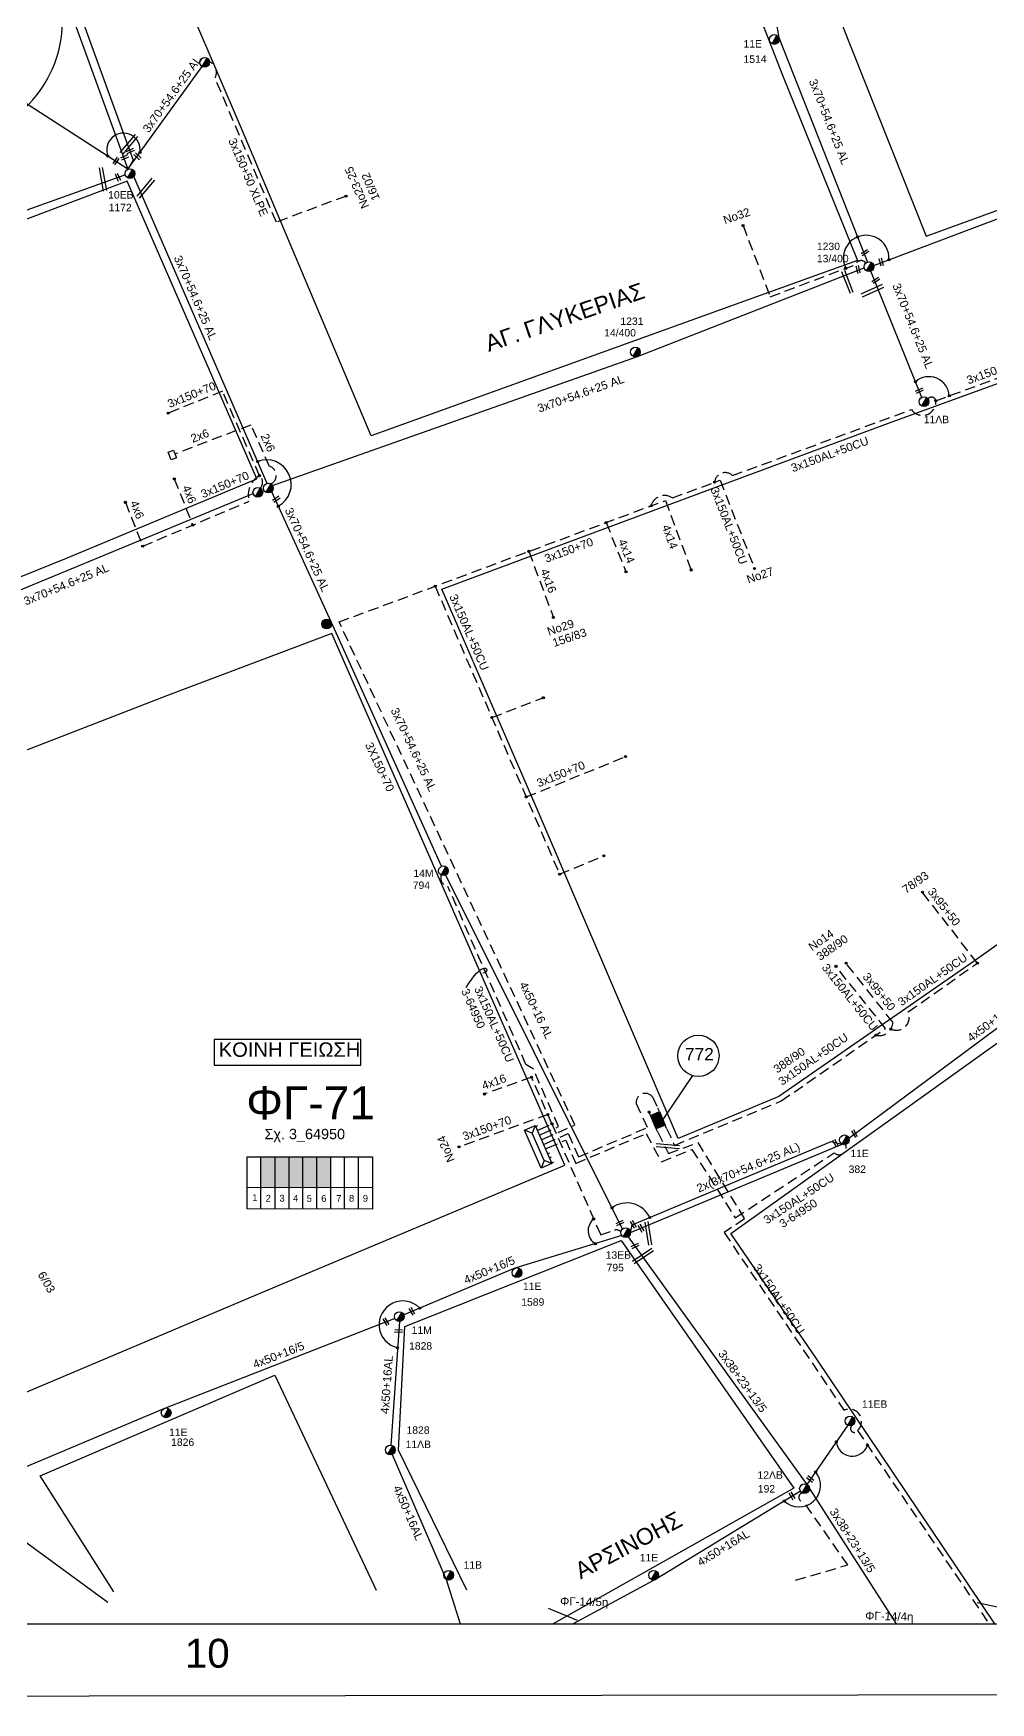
# Model space of a CAD drawing. Header units: millimetres. Extents: x -2590 to -1162, y 240 to 778.
# Drawn here: x -2006.8 to -1890.8, y 239.7 to 442 of the extents above; entities that cross this region are included whole.
import ezdxf
from ezdxf.enums import TextEntityAlignment as Align

# ---------------------------------------------------------------- set-up
doc = ezdxf.new("R2010")
doc.units = ezdxf.units.MM
doc.linetypes.add('DASHED', pattern=[19.05, 12.7, -6.35])
for name, color, linetype in [('2x6', 7, 'SYN_LINE'), ('3x150+50 XLPE', 7, 'SYN_LINE'), ('3x150+70', 7, 'Continuous'), ('3x150AL+50CU', 7, 'Continuous'), ('3x38+23+13_5', 7, 'Continuous'), ('3x95+50', 7, 'Continuous'), ('4x14', 7, 'Continuous'), ('4x16', 7, 'Continuous'), ('4x50+16_5', 7, 'Continuous'), ('4x50+16AL', 7, 'Continuous'), ('4x6', 7, 'SYN_LINE'), ('Link Box 4 Διευθύνσεων', 7, 'Continuous'), ('Pillar OTE', 7, 'Continuous'), ('TEXT ΚΑΛΩΔΙΩΝ', 7, 'Continuous'), ('Άγνωστα', 7, 'Continuous'), ('ΑΓΝΩΣΤΟ ΥΠΟΓΕΙΟ ΚΑΛΩΔΙΟ', 7, 'DASHED'), ('Επιγραφές - Σχήματα', 7, 'Continuous'), ('Επιτοίχιο Κουτί', 7, 'Continuous'), ('Καλώδια ΧΤ   3x150AL+50CU', 7, 'DASHED'), ('Μηχανική τομή', 7, 'Continuous'), ('ΠΙΝΑΚΙΔΑ', 7, 'Continuous'), ('Στύλος Ξύλινος', 7, 'Continuous'), ('Στύλος Ξύλινος @ 1', 7, 'Continuous'), ('Στύλος ΦΜ', 7, 'Continuous'), ('Στύλος ΦΜ @ 1', 7, 'Continuous'), ('Συνδέσεις', 7, 'Continuous'), ('Συνεστραμμένα ΧΤ   3x70+54.6+25 AL', 7, 'SYN_LINE'), ('Τομή', 7, 'Continuous'), ('ΥΠΟΒΑΘΡΟ ΔΕΗ', 7, 'Continuous'), ('Υποσταθμός πόλεως', 7, 'Continuous'), ('Υπόβαθρο ΔΕΗ', 7, 'Continuous')]:
    doc.layers.add(name, color=color, linetype=linetype)
doc.styles.add('arial', font='ARIAL.TTF')
doc.styles.get("Standard").update_dxf_attribs({"font": 'ARIAL.TTF'})
doc.linetypes.add('SYN_LINE', pattern='A,0.5,-0.0001,["/\\/\\/\\/",Standard,S=0.1,R=0,X=0,Y=-0.05],-0.25', length=0.7501)
doc.dimstyles.new('ISO-25', dxfattribs={"dimtxt": 2.5, "dimasz": 2.5, "dimexe": 1.25, "dimexo": 0.625, "dimtad": 1, "dimtxsty": 'Standard', "dimcen": 2.5, "dimadec": 0, "dimazin": 0, "dimtfac": 1, "dimtmove": 0, "dimatfit": 3, "dimfxl": 1, "dimarcsym": 0})

# ---------------------------------------------------------------- blocks, each defined once
blk = doc.blocks.new('ΥΠΑΡΧΩΝ ΤΣΙΜΕΝΤΕΝΙΟΣ ΣΤΥΛΟΣ')
at = {"layer": 'Στύλος ΦΜ'}
blk.add_hatch(color=256, dxfattribs=at).paths.add_polyline_path([(-1.29, -2.28, 0.574793), (2.62, 0, 0.268822), (1.3, 2.27)])
blk.add_line((-1.29, -2.28), (1.3, 2.27), dxfattribs=at)
blk.add_circle((0, 0), 2.62, dxfattribs=at)
at = {"layer": 'Στύλος ΦΜ', "flags": 4}
for tag, p in [('ΑΡΙΘΜΟΣ', (-4.68, 8.05)), ('ΤΥΠΟΣ', (-4.91, 3.03))]:
    blk.add_attdef(tag, p, '', height=4, dxfattribs=at)
blk = doc.blocks.new('ΥΠΑΡΧΩΝ ΞΥΛΙΝΟΣ ΣΤΥΛΟΣ')
at = {"layer": 'Στύλος Ξύλινος'}
h = blk.add_hatch(color=256, dxfattribs=at)
h.paths.add_polyline_path([(-2.62, 0, 0.270008), (-1.29, -2.28), (1.3, 2.27, 0.576266)])
h.paths.add_polyline_path([(-1.29, -2.28, 0.574793), (2.62, 0, 0.268822), (1.3, 2.27)])
blk.add_line((-1.29, -2.28), (1.3, 2.27), dxfattribs=at)
blk.add_circle((0, 0), 2.62, dxfattribs=at)
at = {"layer": 'Στύλος Ξύλινος', "flags": 4}
for tag, p in [('ΑΡΙΘΜΟΣ', (-4.91, 8.6)), ('ΤΥΠΟΣ', (-4.85, 3.39))]:
    blk.add_attdef(tag, p, '', height=4, dxfattribs=at)
blk = doc.blocks.new('ΥΠΟΣΤΑΘΜΟΣ ΠΟΛΕΩΣ 9 ΑΝΑΧΩΡΗΣΕΩΝ')
at = {"layer": 'Υποσταθμός πόλεως', "ltscale": 40}
for p, q in [((-9.63, -2.82), (-9.63, -4)), ((-7.12, -2.82), (-7.12, -4)), ((-4.84, -2.82), (-4.84, -4)), ((-2.36, -2.82), (-2.36, -4)), ((0.09, -2.82), (0.09, -4)), ((2.55, -2.82), (2.55, -4)), ((5.02, -2.82), (5.02, -4)), ((7.48, -2.82), (7.48, -4)), ((9.61, -2.82), (9.61, -4))]:
    blk.add_line(p, q, dxfattribs=at)
blk.add_lwpolyline([(-10.02, 2.82), (10.02, 2.82), (10.02, -2.82), (-10.02, -2.82)], close=True, dxfattribs=at)
for points in [[(-7.21, 0), (-10.02, 2.82)], [(-10.02, -2.82), (-7.21, 0)], [(-7.21, 0), (7.21, 0)], [(7.21, 0), (10.02, 2.82)], [(10.02, -2.82), (7.21, 0)]]:
    blk.add_lwpolyline(points, dxfattribs=at)
at = {"layer": 'Υποσταθμός πόλεως', "linetype": 'SYN_LINE', "ltscale": 40, "flags": 1}
for tag, p in [('ΜΕΤΑΣΧΗΜΑΤΙΣΜΟΣ', (10.79, 1.71)), ('ΙΣΧΥΣ', (10.77, -1.08)), ('ΑΡΙΘΜΟΣ', (10.89, -3.8))]:
    blk.add_attdef(tag, p, '', height=1.8, dxfattribs=at)
blk = doc.blocks.new('LINK BOX 4 ΑΝΑΧΩΡΗΣΕΩΝ')
at = {"layer": 'Link Box 4 Διευθύνσεων', "ltscale": 40}
blk.add_hatch(color=256, dxfattribs=at).paths.add_polyline_path([(-3.54, 0), (-3.54, -4.67), (3.54, -4.67), (3.54, 0)])
for p, q in [((-3.54, 0), (-5.33, 0)), ((5.33, 0), (3.54, 0)), ((-3.54, -4.67), (-5.33, -4.67)), ((5.33, -4.67), (3.54, -4.67))]:
    blk.add_line(p, q, dxfattribs=at)
blk.add_lwpolyline([(-3.54, -4.67), (-3.54, 0), (3.54, 0), (3.54, -4.67)], close=True, dxfattribs=at)
blk = doc.blocks.new('ΜΗΧΑΝΙΚΗ ΤΟΜΗ')
at = {"layer": 'Μηχανική τομή', "ltscale": 40}
for p, q in [((0, 0.76), (-3.79, 0.76)), ((0, -0.34), (-3.79, -0.34))]:
    blk.add_line(p, q, dxfattribs=at)
blk = doc.blocks.new('ΤΟΜΗ')
at = {"layer": 'Τομή', "ltscale": 40}
for p, q in [((-0.03, -1.92), (-11.4, -1.92)), ((-0.03, -3.42), (-11.4, -3.42))]:
    blk.add_line(p, q, dxfattribs=at)
blk = doc.blocks.new('_ΣΥΝΔΕΣΗ')
at = {"layer": 'Συνδέσεις', "linetype": 'SYN_LINE', "ltscale": 40}
blk.add_hatch(color=256, dxfattribs=at).paths.add_polyline_path([(0.5, -0.01, 1), (-0.5, -0.01, 1)])
at = {"layer": 'Συνδέσεις'}
blk.add_circle((0, -0.01), 0.5, dxfattribs=at)
blk = doc.blocks.new('ΕΠΙΤΟΙΧΙΟ ΚΟΥΤΙ')
at = {"layer": 'Επιτοίχιο Κουτί', "ltscale": 40}
blk.add_lwpolyline([(-2.06, 1.35), (1.86, 1.35), (1.86, -1.39), (-2.06, -1.39)], close=True, dxfattribs=at)

msp = doc.modelspace()

# ---------------------------------------------------------------- hatches: boundary and pattern name
at = {"layer": 'Καλώδια ΧΤ   3x150AL+50CU', "linetype": 'DASHED', "lineweight": -3, "ltscale": 0.2}
h = msp.add_hatch(color=62, dxfattribs=at)
h.dxf.hatch_style = 1
h.paths.add_polyline_path([(-1977.53, 305.87), (-1979.25, 305.87), (-1979.25, 302.19), (-1977.53, 302.18)])
h = msp.add_hatch(color=6, dxfattribs=at)
h.dxf.hatch_style = 1
h.paths.add_polyline_path([(-1977.53, 302.18), (-1975.81, 302.18), (-1975.81, 305.87), (-1977.53, 305.87)])
h = msp.add_hatch(color=30, dxfattribs=at)
h.dxf.hatch_style = 1
h.paths.add_polyline_path([(-1974.16, 305.87), (-1975.81, 305.87), (-1975.81, 302.18), (-1974.16, 302.18)])
h = msp.add_hatch(color=2, dxfattribs=at)
h.dxf.hatch_style = 1
h.paths.add_polyline_path([(-1974.16, 302.18), (-1972.46, 302.18), (-1972.46, 305.87), (-1974.16, 305.87)])
h = msp.add_hatch(color=151, dxfattribs=at)
h.dxf.hatch_style = 1
h.paths.add_polyline_path([(-1972.46, 302.18), (-1970.77, 302.18), (-1970.77, 305.87), (-1972.46, 305.87)])

# ---------------------------------------------------------------- linework, layer by layer
at = {"layer": '2x6', "color": 133, "linetype": 'DASHED', "lineweight": -3, "ltscale": 0.1}
msp.add_lwpolyline([(-1978.04, 387.43, 0.697868), (-1978.2, 389.55), (-1980.45, 394.57), (-1989.65, 391.06)], format="xyb", dxfattribs=at)
at = {"layer": '3x150+50 XLPE', "color": 6, "linetype": 'DASHED', "lineweight": -3, "ltscale": 0.1}
msp.add_lwpolyline([(-1968.93, 422.32), (-1977.37, 419.15), (-1984.81, 436.64, 0.450667), (-1985.48, 438.59, -0.126378)], format="xyb", dxfattribs=at)
at = {"layer": '3x150+70', "color": 151, "linetype": 'DASHED', "lineweight": -3, "ltscale": 0.1}
for points in [[(-1897.44, 397.52), (-1878.81, 404.29)], [(-1944.98, 308.07), (-1941.19, 309.73), (-1969.77, 370.7), (-1930.22, 385.42)], [(-1947.09, 349.49), (-1935.05, 354.38)]]:
    msp.add_lwpolyline(points, dxfattribs=at)
at = {"layer": '3x150+70', "color": 133, "linetype": 'DASHED', "lineweight": -3, "ltscale": 0.1}
for points in [[(-1979.32, 386.92, 0.436963), (-1979.41, 388.43), (-1983.9, 398.67), (-1990.48, 396.01)], [(-1993.57, 379.89), (-1980.66, 385.33, -0.356462), (-1979.41, 388.43)]]:
    msp.add_lwpolyline(points, format="xyb", dxfattribs=at)
at = {"layer": '3x150+70', "color": 6, "linetype": 'DASHED', "lineweight": -3, "ltscale": 0.1}
msp.add_lwpolyline([(-1944.46, 310.99), (-1955.23, 307.07)], dxfattribs=at)
at = {"layer": '3x150AL+50CU', "color": 151, "linetype": 'DASHED', "lineweight": -3, "ltscale": 0.1}
for points in [[(-1924.26, 387.63, -0.629431), (-1922.09, 388.44), (-1900.39, 396.45, 0.77462), (-1897.44, 397.52)], [(-1931.95, 384.77, -0.530772), (-1929.38, 385.73), (-1923.59, 387.88)]]:
    msp.add_lwpolyline(points, format="xyb", dxfattribs=at)
for points in [[(-1923.59, 387.88), (-1919.43, 377.18)], [(-1958.13, 375.03), (-1943.04, 340.11)]]:
    msp.add_lwpolyline(points, dxfattribs=at)
at = {"layer": '3x150AL+50CU', "color": 2, "linetype": 'DASHED', "lineweight": -3, "ltscale": 0.1}
msp.add_lwpolyline([(-1945.22, 308.63), (-1943.17, 309.53), (-1946.23, 316.52), (-1947.12, 317.06), (-1956.58, 338.65, -0.446843), (-1957.41, 340.03)], format="xyb", dxfattribs=at)
at = {"layer": '3x150AL+50CU', "color": 62, "linetype": 'DASHED', "lineweight": -3, "ltscale": 0.1}
msp.add_lwpolyline([(-1930.07, 309.32), (-1929.12, 307.26), (-1916.19, 312.64), (-1903.55, 321.42), (-1909.55, 328.96)], dxfattribs=at)
msp.add_lwpolyline([(-1902.9, 321.36, 0.69863), (-1900.8, 323.44), (-1892.41, 329.35)], format="xyb", dxfattribs=at)
at = {"layer": '3x150AL+50CU', "color": 30, "linetype": 'DASHED', "lineweight": -3, "ltscale": 0.1}
msp.add_lwpolyline([(-1944.48, 306.95), (-1942.3, 307.9), (-1941.08, 305.08), (-1932.57, 308.69), (-1930.69, 305.26), (-1927.01, 306.77), (-1921.76, 298.48), (-1909.76, 306.35, 0.828226), (-1908.39, 307.36, 5.226141)], format="xyb", dxfattribs=at)
at = {"layer": '3x150AL+50CU', "color": 133, "linetype": 'DASHED', "lineweight": -3, "ltscale": 0.1}
for points in [[(-1931.15, 308.86), (-1929.86, 306.27), (-1926.3, 307.6), (-1920.65, 298.37), (-1923.09, 296.68), (-1908.56, 275.13, -0.873786), (-1906.94, 272.7), (-1890.98, 249.27)], [(-1914.44, 254.57), (-1908.11, 256.4), (-1913.44, 264.02, -0.87827), (-1913.65, 265.14, -0.484005)]]:
    msp.add_lwpolyline(points, format="xyb", dxfattribs=at)
at = {"layer": '3x150AL+50CU', "color": 151, "linetype": 'DASHED', "lineweight": -3, "ltscale": 0.1}
msp.add_arc((-1897.97, 397.4), 0.544, 13.2396, 140.4304, dxfattribs=at)
at = {"layer": '3x150AL+50CU', "color": 133, "linetype": 'DASHED', "lineweight": -3, "ltscale": 0.1}
msp.add_arc((-1907.33, 272.93), 0.459, 118.8984, 329.5492, dxfattribs=at)
at = {"layer": '3x38+23+13_5', "color": 173, "linetype": 'Continuous', "lineweight": -3, "ltscale": 0.1}
msp.add_lwpolyline([(-1934.73, 296.18), (-1913.07, 266.17), (-1902.27, 249.27)], dxfattribs=at)
at = {"layer": '3x95+50', "color": 62, "linetype": 'DASHED', "lineweight": -3, "ltscale": 0.1}
msp.add_lwpolyline([(-1892.41, 329.35), (-1899.07, 337.94)], dxfattribs=at)
msp.add_lwpolyline([(-1904.72, 320.61, 0.482884), (-1902.66, 322.18), (-1908.32, 329.34)], format="xyb", dxfattribs=at)
at = {"layer": '4x14', "color": 151, "linetype": 'DASHED', "lineweight": -3, "ltscale": 0.1}
for points in [[(-1930.22, 385.42), (-1927.11, 377)], [(-1937.41, 382.74), (-1935, 376.78)], [(-1951.25, 359.11), (-1945.02, 361.52)], [(-1943.04, 340.11), (-1937.69, 342.36)]]:
    msp.add_lwpolyline(points, dxfattribs=at)
at = {"layer": '4x16', "color": 151, "linetype": 'DASHED', "lineweight": -3, "ltscale": 0.1}
msp.add_lwpolyline([(-1946.78, 379.26), (-1943.8, 371.24)], dxfattribs=at)
at = {"layer": '4x16', "color": 6, "linetype": 'DASHED', "lineweight": -3, "ltscale": 0.1}
msp.add_lwpolyline([(-1946.45, 315.52), (-1952.14, 313.49)], dxfattribs=at)
at = {"layer": '4x50+16_5', "color": 6, "linetype": 'Continuous', "lineweight": -3, "ltscale": 0.1}
for points in [[(-1935.51, 296.32), (-1948.46, 292.36), (-1961.92, 286.72)], [(-1963.01, 286.28), (-1990.95, 275.38), (-2015.4, 265.07), (-2031.59, 254.35)]]:
    msp.add_lwpolyline(points, dxfattribs=at)
at = {"layer": '4x50+16_5', "color": 151, "linetype": 'Continuous', "lineweight": -3, "ltscale": 0.1}
msp.add_lwpolyline([(-2014.72, 264.25), (-1997.78, 251.89)], dxfattribs=at)
at = {"layer": '4x50+16AL', "color": 30, "linetype": 'Continuous', "lineweight": -3, "ltscale": 0.1}
msp.add_lwpolyline([(-1907.97, 308.12), (-1885.85, 324.58), (-1864.19, 340.17), (-1841.05, 355.57)], dxfattribs=at)
at = {"layer": '4x50+16AL', "color": 2, "linetype": 'Continuous', "lineweight": -3, "ltscale": 10}
msp.add_lwpolyline([(-1935.44, 297.11), (-1956.85, 340.01)], dxfattribs=at)
at = {"layer": '4x50+16AL', "color": 6, "linetype": 'Continuous', "lineweight": -3, "ltscale": 0.1}
for points in [[(-1962.45, 285.92), (-1963.51, 270.93)], [(-1963.35, 269.79), (-1956.79, 254.65), (-1955.1, 249.27)]]:
    msp.add_lwpolyline(points, dxfattribs=at)
at = {"layer": '4x50+16AL', "color": 133, "linetype": 'Continuous', "lineweight": -3, "ltscale": 0.1}
for points in [[(-1908.13, 273.33), (-1913.07, 266.17)], [(-1913.86, 265.35), (-1931.24, 254.74), (-1941.4, 249.27)]]:
    msp.add_lwpolyline(points, dxfattribs=at)
at = {"layer": '4x6', "color": 133, "linetype": 'DASHED', "lineweight": -3, "ltscale": 0.1}
for points in [[(-1989.74, 388.04), (-1987.51, 382.44)], [(-1995.67, 385.2), (-1993.57, 379.89)]]:
    msp.add_lwpolyline(points, dxfattribs=at)
at = {"layer": 'Pillar OTE', "lineweight": -3, "ltscale": 40}
for points in [[(-1980.91, 299.55), (-1980.91, 305.87), (-1965.74, 305.87), (-1965.74, 299.53), (-1980.91, 299.55)], [(-1979.25, 299.55), (-1979.25, 305.87)], [(-1977.53, 299.54), (-1977.53, 305.87)], [(-1975.81, 299.54), (-1975.81, 305.87)], [(-1974.16, 299.54), (-1974.16, 305.87)], [(-1972.46, 299.54), (-1972.46, 305.87)], [(-1970.77, 299.54), (-1970.77, 305.87)], [(-1969.1, 299.54), (-1969.1, 305.87)], [(-1967.4, 299.53), (-1967.4, 305.87)], [(-1980.91, 302.19), (-1965.74, 302.17)]]:
    msp.add_lwpolyline(points, dxfattribs=at)
at = {"layer": 'ΑΓΝΩΣΤΟ ΥΠΟΓΕΙΟ ΚΑΛΩΔΙΟ', "color": 27, "linetype": 'DASHED', "lineweight": -3, "ltscale": 0.1}
msp.add_lwpolyline([(-1920.81, 418.74), (-1917.52, 410.12), (-1907.19, 414, -0.603691), (-1905.93, 414.21, -1.642515)], format="xyb", dxfattribs=at)
at = {"layer": 'ΑΓΝΩΣΤΟ ΥΠΟΓΕΙΟ ΚΑΛΩΔΙΟ', "color": 6, "linetype": 'DASHED', "lineweight": -3, "ltscale": 0.1}
msp.add_lwpolyline([(-1945.47, 309.2), (-1943.97, 309.86), (-1946.45, 315.52)], dxfattribs=at)
at = {"layer": 'ΑΓΝΩΣΤΟ ΥΠΟΓΕΙΟ ΚΑΛΩΔΙΟ', "color": 62, "linetype": 'DASHED', "lineweight": -3, "ltscale": 0.1}
msp.add_lwpolyline([(-1944.73, 307.5), (-1941.99, 308.7), (-1940.77, 305.87), (-1932.38, 309.42), (-1933.76, 312.35, -0.745717), (-1931.8, 313.15), (-1931.12, 311.76)], format="xyb", dxfattribs=at)
at = {"layer": 'ΑΓΝΩΣΤΟ ΥΠΟΓΕΙΟ ΚΑΛΩΔΙΟ', "color": 6, "linetype": 'DASHED', "lineweight": -3, "ltscale": 0.1}
msp.add_lwpolyline([(-1943.97, 309.86), (-1938.07, 296.4), (-1936.38, 296.97, -0.295393), (-1935.62, 296.78)], format="xyb", dxfattribs=at)
at = {"layer": 'Επιγραφές - Σχήματα', "color": 173, "lineweight": -3}
msp.add_lwpolyline([(-1984.9, 316.99), (-1967.14, 316.99), (-1967.14, 320.08), (-1984.9, 320.08)], close=True, dxfattribs=at)
at = {"layer": 'ΠΙΝΑΚΙΔΑ', "linetype": 'Continuous', "lineweight": -3, "ltscale": 0.1}
msp.add_lwpolyline([(-1161.6, 241.57), (-2590.11, 239.72), (-2590.12, 761.97), (-1161.61, 763.82)], close=True, dxfattribs=at)
at = {"layer": 'ΠΙΝΑΚΙΔΑ', "linetype": 'Continuous', "lineweight": -3}
msp.add_lwpolyline([(-2586.4, 249.27), (-1235.78, 249.27), (-1235.78, 758.19), (-2586.4, 758.19)], close=True, dxfattribs=at)
at = {"layer": 'Συνεστραμμένα ΧΤ   3x70+54.6+25 AL', "color": 27, "linetype": 'SYN_LINE', "lineweight": -3, "ltscale": 10}
for points in [[(-1938.89, 494.29), (-1921.88, 471.86), (-1916.47, 441.53), (-1905.74, 414.32)], [(-1904.97, 413.9), (-1866, 428.63)]]:
    msp.add_lwpolyline(points, dxfattribs=at)
at = {"layer": 'Συνεστραμμένα ΧΤ   3x70+54.6+25 AL', "color": 6, "linetype": 'SYN_LINE', "lineweight": -3, "ltscale": 10}
for points in [[(-1995.36, 425.58), (-2022.83, 443.29), (-2053.58, 457.06), (-2072.51, 475)], [(-2006.63, 456.62), (-1995.36, 425.58)], [(-1995.36, 425.58), (-1986.35, 438.02)]]:
    msp.add_lwpolyline(points, dxfattribs=at)
at = {"layer": 'Συνεστραμμένα ΧΤ   3x70+54.6+25 AL', "color": 62, "linetype": 'SYN_LINE', "lineweight": -3, "ltscale": 10}
msp.add_lwpolyline([(-2006.63, 456.62), (-2005.42, 456.15), (-1994.71, 426.68), (-1995.36, 425.58)], dxfattribs=at)
at = {"layer": 'Συνεστραμμένα ΧΤ   3x70+54.6+25 AL', "color": 173, "linetype": 'SYN_LINE', "lineweight": -3, "ltscale": 10}
msp.add_lwpolyline([(-1995.67, 424.89), (-2034.27, 411.08), (-2060.62, 400.13)], dxfattribs=at)
at = {"layer": 'Συνεστραμμένα ΧΤ   3x70+54.6+25 AL', "color": 2, "linetype": 'SYN_LINE', "lineweight": -3, "ltscale": 10}
for points in [[(-1978.48, 387.49), (-1994.64, 424.68)], [(-1977.83, 387.22), (-1933.6, 402.88), (-1906.12, 413.63)], [(-1957.36, 341.08), (-1970.71, 370.64), (-1977.94, 386.48)], [(-1934.45, 296.68), (-1934.24, 297.61), (-1910.15, 307.72), (-1908.81, 307.42)]]:
    msp.add_lwpolyline(points, dxfattribs=at)
at = {"layer": 'Συνεστραμμένα ΧΤ   3x70+54.6+25 AL', "color": 151, "linetype": 'SYN_LINE', "lineweight": -3, "ltscale": 10}
msp.add_lwpolyline([(-1899.15, 397.92), (-1905.32, 413.22)], dxfattribs=at)
at = {"layer": 'Συνεστραμμένα ΧΤ   3x70+54.6+25 AL', "color": 133, "linetype": 'SYN_LINE', "lineweight": -3, "ltscale": 10}
msp.add_lwpolyline([(-2065.02, 352.12), (-2018.5, 370.44), (-1980.19, 386.28)], dxfattribs=at)
at = {"layer": 'Συνεστραμμένα ΧΤ   3x70+54.6+25 AL', "color": 30, "linetype": 'SYN_LINE', "lineweight": -3, "ltscale": 10}
msp.add_lwpolyline([(-1934.45, 296.68), (-1908.81, 307.42)], dxfattribs=at)
at = {"layer": 'ΥΠΟΒΑΘΡΟ ΔΕΗ', "lineweight": -3}
for points in [[(-1904.3, 495.33), (-1926.6, 487.88), (-1898.6, 417.46), (-1866.7, 429.06), (-1872.95, 444.32), (-1880.49, 462.32), (-1889.71, 482.61), (-1904.3, 495.33)], [(-1965.87, 393.26), (-1981.58, 430.51), (-1996.36, 464.89), (-1954.31, 478.92), (-1935.29, 484.93), (-1925.65, 461.67), (-1916.01, 436.97), (-1906.95, 414.5), (-1922.22, 409.03), (-1965.87, 393.26)], [(-1928.66, 308.1), (-1945.9, 348.3), (-1957.33, 374.69), (-1920.62, 388.35), (-1902.84, 394.92), (-1856.29, 411.84), (-1786.91, 436.68), (-1780.35, 417.96), (-1777.37, 409.89), (-1794.03, 398.59), (-1810.01, 387.34), (-1828.87, 374.39), (-1859.39, 353.26), (-1892.94, 329.52), (-1916.48, 313.17), (-1928.66, 308.1)], [(-2078.21, 391.9), (-2067.11, 373.75), (-2057.51, 357.67), (-2039.12, 364.54), (-2021.24, 371.01), (-2002.79, 378.45), (-1979.74, 388.06), (-1995.45, 424.14), (-2013.57, 417.28), (-2055.02, 401.02), (-2078.21, 391.9)], [(-2010.28, 276.26), (-1978.57, 289.65), (-1942.43, 304.85), (-1970.66, 369.29), (-1990.55, 361.77), (-2047.03, 339.9), (-2021.63, 295.71), (-2010.28, 276.26)], [(-1890.31, 249.27), (-1911.86, 281.36), (-1922.31, 296.56), (-1901.63, 311.33), (-1868.6, 335.01), (-1847.77, 349.86), (-1837.63, 336.51), (-1862.71, 299.56), (-1871.5, 249.27)], [(-1954.3, 253.36), (-1962.55, 270.32), (-1961.81, 285.29), (-1935.57, 295.74), (-1914.66, 265.69), (-1943.83, 249.27)], [(-1997.08, 253.16), (-2005.99, 267.21), (-1977.56, 279.39), (-1965.28, 253.34)]]:
    msp.add_lwpolyline(points, dxfattribs=at)
msp.add_arc((-2017.8, 443.57), 14.51, 297.9907, 19.5704, dxfattribs=at)
at = {"layer": 'ΥΠΟΒΑΘΡΟ ΔΕΗ', "lineweight": -3, "ltscale": 0.1}
for centre, radius, start, end in [((-1995.91, 427.91), 2.03, 351.3559, 201.9088), ((-1905.89, 414.8), 2.77, 355.9312, 206.4812), ((-1898.29, 397.95), 2.48, 3.7823, 131.1074), ((-1978.57, 387.36), 3, 298.5102, 110.9283), ((-1934.89, 297.21), 3.07, 24.9851, 125.9009), ((-1937.74, 296.91), 1.85, 129.6962, 237.9104), ((-1962.05, 285.53), 2.87, 44.2358, 257.3533), ((-1907.58, 271.54), 1.95, 186.3734, 341.3879), ((-1914.03, 266.04), 2.61, 226.3504, 39.3914)]:
    msp.add_arc(centre, radius, start, end, dxfattribs=at)
at = {"layer": 'ΥΠΟΒΑΘΡΟ ΔΕΗ', "lineweight": -3}
msp.add_open_spline([(-1954.35, 326.39), (-1953.35, 328.05), (-1952.23, 328.94), (-1951.73, 328.58), (-1951.99, 328.17), (-1952.33, 328.12)], degree=3, dxfattribs=at)
at = {"layer": 'Υπόβαθρο ΔΕΗ', "lineweight": -3}
msp.add_lwpolyline([(-1926.95, 315.72), (-1930.53, 310.39)], dxfattribs=at)
msp.add_circle((-1926.22, 318.11), 2.5, dxfattribs=at)

# ---------------------------------------------------------------- block references
at = {"layer": 'Link Box 4 Διευθύνσεων', "lineweight": -3, "xscale": 0.2499999999999997, "yscale": 0.2499999999999997, "zscale": 0.2499999999999997, "rotation": 293.2142253817447}
msp.add_blockref('LINK BOX 4 ΑΝΑΧΩΡΗΣΕΩΝ', (-1930.6, 310.54), dxfattribs=at)
at = {"layer": 'Επιτοίχιο Κουτί', "color": 1, "lineweight": -3, "ltscale": 0.1, "xscale": 0.25, "yscale": 0.25, "zscale": 0.25, "rotation": 291.1526701219835}
msp.add_blockref('ΕΠΙΤΟΙΧΙΟ ΚΟΥΤΙ', (-1989.96, 390.91), dxfattribs=at)
at = {"layer": 'Μηχανική τομή', "lineweight": -3}
for p, xscale, yscale, zscale, rotation in [((-1996.52, 426.94), 0.2499999999999677, 0.2499999999999677, 0.2499999999999677, 55.99852445851417), ((-1995.33, 427.13), 0.2499999999999677, 0.2499999999999677, 0.2499999999999677, 24.53033396461499), ((-1994.65, 427.91), 0.2499999999999677, 0.2499999999999677, 0.2499999999999677, 24.53033396461499), ((-1994.52, 427.49), 0.2499999999999677, 0.2499999999999677, 0.2499999999999677, 136.2679694821489), ((-1996.73, 425.07), 0.2499999999999677, 0.2499999999999677, 0.2499999999999677, 113.133984741076), ((-1905.61, 415.66), 0.2499999999999677, 0.2499999999999677, 0.2499999999999677, 33.03692709492172), ((-1904.15, 414.81), 0.2499999999999676, 0.2499999999999676, 0.2499999999999676, 103.6050545919346), ((-1906.95, 413.9), 0.2499999999999676, 0.2499999999999676, 0.2499999999999676, 103.6050545919346), ((-1904.29, 412.3), 0.2499999999999677, 0.2499999999999677, 0.2499999999999677, 33.03692709492172), ((-1899, 398.88), 0.2499999999999676, 0.2499999999999676, 0.2499999999999676, 25.31558995753398), ((-1976.95, 385.77), 0.2499999999999677, 0.2499999999999677, 0.2499999999999677, 33.03692709492172), ((-1909.82, 307.98), 0.2499999999999676, 0.2499999999999676, 0.2499999999999676, 119.9833882894891), ((-1907.51, 309.13), 0.2499999999999676, 0.2499999999999676, 0.2499999999999676, 119.9833882894891), ((-1935.31, 297.97), 0.2499999999999676, 0.2499999999999676, 0.2499999999999676, 25.31558995753398), ((-1934.32, 298.13), 0.2499999999999676, 0.2499999999999676, 0.2499999999999676, 119.9833882894891), ((-1933.4, 297.67), 0.2499999999999676, 0.2499999999999676, 0.2499999999999676, 119.9833882894891), ((-1933.46, 295.19), 0.2499999999999676, 0.2499999999999676, 0.2499999999999676, 25.31558995753398), ((-1961.16, 287.6), 0.2499999999999676, 0.2499999999999676, 0.2499999999999676, 119.9833882894891), ((-1964.3, 286.33), 0.2499999999999676, 0.2499999999999676, 0.2499999999999676, 119.9833882894891), ((-1963.03, 284.84), 0.2499999999999676, 0.2499999999999676, 0.2499999999999676, 177.8718946854481), ((-1913.02, 267.17), 0.2499999999999676, 0.2499999999999676, 0.2499999999999676, 142.5249265921229), ((-1915.08, 265.23), 0.2499999999999676, 0.2499999999999676, 0.2499999999999676, 119.9833882894891)]:
    msp.add_blockref('ΜΗΧΑΝΙΚΗ ΤΟΜΗ', p, dxfattribs=dict(at, xscale=xscale, yscale=yscale, zscale=zscale, rotation=rotation))
at = {"layer": 'Στύλος Ξύλινος @ 1', "lineweight": -3, "ltscale": 40, "xscale": 0.2250000000000227, "yscale": 0.2250000000000227, "zscale": 0.2250000000000227}
msp.add_blockref('ΥΠΑΡΧΩΝ ΞΥΛΙΝΟΣ ΣΤΥΛΟΣ', (-1971.27, 370.46), dxfattribs=at)
at = {"layer": 'Στύλος ΦΜ @ 1', "lineweight": -3, "ltscale": 40}
ref = msp.add_blockref('ΥΠΑΡΧΩΝ ΤΣΙΜΕΝΤΕΝΙΟΣ ΣΤΥΛΟΣ', (-1917.01, 441.3), dxfattribs=dict(at, xscale=0.2249999999999943, yscale=0.2249999999999943, zscale=0.2249999999999943))
ref.add_attrib('ΤΥΠΟΣ', '11E', dxfattribs={"layer": 'Στύλος ΦΜ', "height": 0.9, "flags": 4}).set_placement((-1920.76, 440.05), align=Align.BOTTOM_LEFT)
ref.add_attrib('ΑΡΙΘΜΟΣ', '1514', (-1920.76, 438.47), dxfattribs={"layer": 'Στύλος ΦΜ', "height": 0.9, "flags": 4})
at = {"layer": 'Στύλος ΦΜ @ 1', "lineweight": -3, "ltscale": 40, "xscale": 0.2249999999999943, "yscale": 0.2249999999999943, "zscale": 0.2249999999999943}
for p in [(-1986.06, 438.53), (-1979.62, 386.41), (-1978.34, 386.92)]:
    msp.add_blockref('ΥΠΑΡΧΩΝ ΤΣΙΜΕΝΤΕΝΙΟΣ ΣΤΥΛΟΣ', p, dxfattribs=at)
at = {"layer": 'Στύλος ΦΜ @ 1', "lineweight": -3, "ltscale": 40}
ref = msp.add_blockref('ΥΠΑΡΧΩΝ ΤΣΙΜΕΝΤΕΝΙΟΣ ΣΤΥΛΟΣ', (-1995.11, 425.05), dxfattribs=dict(at, xscale=0.2249999999999943, yscale=0.2249999999999943, zscale=0.2249999999999943))
ref.add_attrib('ΤΥΠΟΣ', '10EB', dxfattribs={"layer": 'Στύλος ΦΜ', "height": 0.9, "flags": 4}).set_placement((-1997.76, 421.75), align=Align.BOTTOM_LEFT)
ref.add_attrib('ΑΡΙΘΜΟΣ', '1172', (-1997.7, 420.48), dxfattribs={"layer": 'Στύλος ΦΜ', "height": 0.9, "flags": 4})
ref = msp.add_blockref('ΥΠΑΡΧΩΝ ΤΣΙΜΕΝΤΕΝΙΟΣ ΣΤΥΛΟΣ', (-1905.54, 413.76), dxfattribs=dict(at, xscale=0.2249999999999943, yscale=0.2249999999999943, zscale=0.2249999999999943))
ref.add_attrib('ΤΥΠΟΣ', '13/400', dxfattribs={"layer": 'Στύλος ΦΜ', "height": 0.9, "flags": 4}).set_placement((-1911.86, 414.03), align=Align.BOTTOM_LEFT)
ref.add_attrib('ΑΡΙΘΜΟΣ', '1230', (-1911.86, 415.77), dxfattribs={"layer": 'Στύλος ΦΜ', "height": 0.9, "flags": 4})
ref = msp.add_blockref('ΥΠΑΡΧΩΝ ΤΣΙΜΕΝΤΕΝΙΟΣ ΣΤΥΛΟΣ', (-1933.85, 403.42), dxfattribs=dict(at, xscale=0.2249999999999943, yscale=0.2249999999999943, zscale=0.2249999999999943))
ref.add_attrib('ΤΥΠΟΣ', '14/400', dxfattribs={"layer": 'Στύλος ΦΜ', "height": 0.9, "flags": 4}).set_placement((-1937.64, 405.03), align=Align.BOTTOM_LEFT)
ref.add_attrib('ΑΡΙΘΜΟΣ', '1231', (-1935.68, 406.7), dxfattribs={"layer": 'Στύλος ΦΜ', "height": 0.9, "flags": 4})
ref = msp.add_blockref('ΥΠΑΡΧΩΝ ΤΣΙΜΕΝΤΕΝΙΟΣ ΣΤΥΛΟΣ', (-1898.87, 397.41), dxfattribs=dict(at, xscale=0.2249999999999943, yscale=0.2249999999999943, zscale=0.2249999999999943))
ref.add_attrib('ΤΥΠΟΣ', '11ΛB', dxfattribs={"layer": 'Στύλος ΦΜ', "height": 0.9, "flags": 4}).set_placement((-1898.91, 394.52), align=Align.BOTTOM_LEFT)
ref = msp.add_blockref('ΥΠΑΡΧΩΝ ΤΣΙΜΕΝΤΕΝΙΟΣ ΣΤΥΛΟΣ', (-1957.12, 340.54), dxfattribs=dict(at, xscale=0.2249999999999943, yscale=0.2249999999999943, zscale=0.2249999999999943))
ref.add_attrib('ΤΥΠΟΣ', '14M', dxfattribs={"layer": 'Στύλος ΦΜ', "height": 0.9, "flags": 4}).set_placement((-1960.76, 339.52), align=Align.BOTTOM_LEFT)
ref.add_attrib('ΑΡΙΘΜΟΣ', '794', (-1960.84, 338.34), dxfattribs={"layer": 'Στύλος ΦΜ', "height": 0.9, "flags": 4})
ref = msp.add_blockref('ΥΠΑΡΧΩΝ ΤΣΙΜΕΝΤΕΝΙΟΣ ΣΤΥΛΟΣ', (-1908.52, 307.93), dxfattribs=dict(at, xscale=0.2249999999999943, yscale=0.2249999999999943, zscale=0.2249999999999943))
ref.add_attrib('ΤΥΠΟΣ', '11E', dxfattribs={"layer": 'Στύλος ΦΜ', "height": 0.9, "flags": 4}).set_placement((-1907.8, 305.56), align=Align.BOTTOM_LEFT)
ref.add_attrib('ΑΡΙΘΜΟΣ', '382', (-1908.01, 303.92), dxfattribs={"layer": 'Στύλος ΦΜ', "height": 0.9, "flags": 4})
ref = msp.add_blockref('ΥΠΑΡΧΩΝ ΤΣΙΜΕΝΤΕΝΙΟΣ ΣΤΥΛΟΣ', (-1935.04, 296.68), dxfattribs=dict(at, xscale=0.2249999999999943, yscale=0.2249999999999943, zscale=0.2249999999999943))
ref.add_attrib('ΤΥΠΟΣ', '13EB', dxfattribs={"layer": 'Στύλος ΦΜ', "height": 0.9, "flags": 4}).set_placement((-1937.46, 293.25), align=Align.BOTTOM_LEFT)
ref.add_attrib('ΑΡΙΘΜΟΣ', '795', (-1937.35, 292), dxfattribs={"layer": 'Στύλος ΦΜ', "height": 0.9, "flags": 4})
ref = msp.add_blockref('ΥΠΑΡΧΩΝ ΤΣΙΜΕΝΤΕΝΙΟΣ ΣΤΥΛΟΣ', (-1948.21, 291.83), dxfattribs=dict(at, xscale=0.2249999999999943, yscale=0.2249999999999943, zscale=0.2249999999999943))
ref.add_attrib('ΤΥΠΟΣ', '11E', dxfattribs={"layer": 'Στύλος ΦΜ', "height": 0.9, "flags": 4}).set_placement((-1947.49, 289.46), align=Align.BOTTOM_LEFT)
ref.add_attrib('ΑΡΙΘΜΟΣ', '1589', (-1947.69, 287.82), dxfattribs={"layer": 'Στύλος ΦΜ', "height": 0.9, "flags": 4})
ref = msp.add_blockref('ΥΠΑΡΧΩΝ ΤΣΙΜΕΝΤΕΝΙΟΣ ΣΤΥΛΟΣ', (-1962.47, 286.51), dxfattribs=dict(at, xscale=0.2249999999999943, yscale=0.2249999999999943, zscale=0.2249999999999943))
ref.add_attrib('ΤΥΠΟΣ', '11M', dxfattribs={"layer": 'Στύλος ΦΜ', "height": 0.9, "flags": 4}).set_placement((-1960.98, 284.14), align=Align.BOTTOM_LEFT)
ref.add_attrib('ΑΡΙΘΜΟΣ', '1828', (-1961.29, 282.5), dxfattribs={"layer": 'Στύλος ΦΜ', "height": 0.9, "flags": 4})
ref = msp.add_blockref('ΥΠΑΡΧΩΝ ΤΣΙΜΕΝΤΕΝΙΟΣ ΣΤΥΛΟΣ', (-1990.73, 274.84), dxfattribs=dict(at, xscale=0.2249999999999943, yscale=0.2249999999999943, zscale=0.2249999999999943))
ref.add_attrib('ΤΥΠΟΣ', '11E', dxfattribs={"layer": 'Στύλος ΦΜ', "height": 0.9, "flags": 4}).set_placement((-1990.38, 271.76), align=Align.BOTTOM_LEFT)
ref.add_attrib('ΑΡΙΘΜΟΣ', '1826', (-1990.13, 270.83), dxfattribs={"layer": 'Στύλος ΦΜ', "height": 0.9, "flags": 4})
ref = msp.add_blockref('ΥΠΑΡΧΩΝ ΤΣΙΜΕΝΤΕΝΙΟΣ ΣΤΥΛΟΣ', (-1907.84, 273.84), dxfattribs=dict(at, xscale=0.2249999999999943, yscale=0.2249999999999943, zscale=0.2249999999999943))
ref.add_attrib('ΤΥΠΟΣ', '11EB', dxfattribs={"layer": 'Στύλος ΦΜ', "height": 0.9, "flags": 4}).set_placement((-1906.4, 275.18), align=Align.BOTTOM_LEFT)
ref = msp.add_blockref('ΥΠΑΡΧΩΝ ΤΣΙΜΕΝΤΕΝΙΟΣ ΣΤΥΛΟΣ', (-1963.56, 270.34), dxfattribs=dict(at, xscale=0.2249999999999943, yscale=0.2249999999999943, zscale=0.2249999999999943))
ref.add_attrib('ΤΥΠΟΣ', '11ΛB', dxfattribs={"layer": 'Στύλος ΦΜ', "height": 0.9, "flags": 4}).set_placement((-1961.71, 270.3), align=Align.BOTTOM_LEFT)
ref.add_attrib('ΑΡΙΘΜΟΣ', '1828', (-1961.6, 272.3), dxfattribs={"layer": 'Στύλος ΦΜ', "height": 0.9, "flags": 4})
ref = msp.add_blockref('ΥΠΑΡΧΩΝ ΤΣΙΜΕΝΤΕΝΙΟΣ ΣΤΥΛΟΣ', (-1913.36, 265.66), dxfattribs=dict(at, xscale=0.2249999999999943, yscale=0.2249999999999943, zscale=0.2249999999999943))
ref.add_attrib('ΤΥΠΟΣ', '12ΛΒ', dxfattribs={"layer": 'Στύλος ΦΜ', "height": 0.9, "flags": 4}).set_placement((-1919.06, 266.58), align=Align.BOTTOM_LEFT)
ref.add_attrib('ΑΡΙΘΜΟΣ', '192', (-1919.02, 265.18), dxfattribs={"layer": 'Στύλος ΦΜ', "height": 0.9, "flags": 4})
ref = msp.add_blockref('ΥΠΑΡΧΩΝ ΤΣΙΜΕΝΤΕΝΙΟΣ ΣΤΥΛΟΣ', (-1931.64, 255.16), dxfattribs=dict(at, xscale=0.2249999999999943, yscale=0.2249999999999943, zscale=0.2249999999999943))
ref.add_attrib('ΤΥΠΟΣ', '11E', dxfattribs={"layer": 'Στύλος ΦΜ', "height": 0.9, "flags": 4}).set_placement((-1933.33, 256.57), align=Align.BOTTOM_LEFT)
ref = msp.add_blockref('ΥΠΑΡΧΩΝ ΤΣΙΜΕΝΤΕΝΙΟΣ ΣΤΥΛΟΣ', (-1956.5, 255.16), dxfattribs=dict(at, xscale=0.2249999999999943, yscale=0.2249999999999943, zscale=0.2249999999999943))
ref.add_attrib('ΤΥΠΟΣ', '11B', dxfattribs={"layer": 'Στύλος ΦΜ', "height": 0.9, "flags": 4}).set_placement((-1954.68, 255.68), align=Align.BOTTOM_LEFT)
at = {"layer": 'Συνδέσεις', "lineweight": -3, "xscale": 0.25, "yscale": 0.25, "zscale": 0.25}
for p in [(-1997.79, 427.15), (-1993.9, 427.6), (-1968.93, 422.32), (-1920.81, 418.75), (-1906.94, 417.36), (-1908.37, 413.56), (-1903.12, 414.6), (-1899.92, 399.82), (-1897.44, 397.52), (-1895.81, 398.11), (-1990.48, 396.01), (-1979.64, 390.16), (-1979.42, 388.43), (-1989.74, 388.04), (-1924.26, 387.64), (-1995.67, 385.2), (-1977.14, 384.72), (-1931.95, 384.77), (-1987.51, 382.44), (-1937.4, 382.74), (-1993.57, 379.89), (-1946.77, 379.26), (-1935, 376.79), (-1927.11, 377), (-1919.43, 377.18), (-1958.13, 375.04), (-1943.8, 371.25), (-1945.02, 361.52), (-1951.25, 359.11), (-1935.05, 354.38), (-1947.09, 349.49), (-1937.69, 342.36), (-1943.04, 340.12), (-1899.07, 337.94), (-1909.55, 328.96), (-1908.32, 329.34), (-1892.41, 329.35), (-1904.72, 320.61), (-1902.89, 321.36), (-1946.45, 315.53), (-1952.14, 313.49), (-1944.46, 311), (-1943.97, 309.86), (-1932.2, 311.3), (-1955.23, 307.08), (-1936.69, 299.69), (-1938.92, 298.34), (-1932.11, 298.51), (-1938.72, 295.34), (-1959.99, 287.53), (-1962.68, 282.73), (-1909.51, 271.33), (-1905.73, 270.92), (-1912.01, 267.7), (-1915.83, 264.15)]:
    msp.add_blockref('_ΣΥΝΔΕΣΗ', p, dxfattribs=at)
at = {"layer": 'Τομή', "lineweight": -3}
for p, xscale, yscale, zscale, rotation in [((-1994.86, 430.08), 0.2499999999999996, 0.2499999999999996, 0.2499999999999996, 49.97756977015023), ((-1999.31, 425.65), 0.2499999999999996, 0.2499999999999996, 0.2499999999999996, 99.95513954030127), ((-1992.81, 424.81), 0.2499999999999996, 0.2499999999999996, 0.2499999999999996, 49.97756977015023), ((-1907, 410.8), 0.2499999999999995, 0.2499999999999995, 0.2499999999999995, 291.1060749952602), ((-1906.14, 409.68), 0.2499999999999994, 0.2499999999999994, 0.2499999999999994, 204.243345914291), ((-1928.45, 307.7), 0.2499999999999995, 0.2499999999999995, 0.2499999999999995, 355.6166096839821), ((-1933.19, 297.89), 0.2499999999999996, 0.2499999999999996, 0.2499999999999996, 98.82358415561112), ((-1932.13, 295.18), 0.2499999999999995, 0.2499999999999995, 0.2499999999999995, 33.91433172721484)]:
    msp.add_blockref('ΤΟΜΗ', p, dxfattribs=dict(at, xscale=xscale, yscale=yscale, zscale=zscale, rotation=rotation))
at = {"layer": 'Υποσταθμός πόλεως', "lineweight": -3, "xscale": 0.2499999999999996, "yscale": 0.2499999999999996, "zscale": 0.2499999999999996, "rotation": 113.655650253536}
msp.add_blockref('ΥΠΟΣΤΑΘΜΟΣ ΠΟΛΕΩΣ 9 ΑΝΑΧΩΡΗΣΕΩΝ', (-1945.64, 307.08), dxfattribs=at)

# ---------------------------------------------------------------- texts
at = {"lineweight": -3, "ltscale": 30, "char_height": 0.817, "width": 5.6286, "attachment_point": 1}
for s, insert in [('1', (-1980.29, 301.33)), ('2', (-1978.67, 301.26)), ('3', (-1977, 301.26)), ('4', (-1975.35, 301.26)), ('5', (-1973.7, 301.22)), ('6', (-1971.94, 301.23)), ('7', (-1970.12, 301.23)), ('8', (-1968.57, 301.25)), ('9', (-1966.9, 301.26))]:
    msp.add_mtext(s, dxfattribs=dict(at, insert=insert))
at = {"layer": 'TEXT ΚΑΛΩΔΙΩΝ', "linetype": 'Continuous', "lineweight": -3, "ltscale": 0.1}
for s, rotation, p in [('3x70+54.6+25 AL', 54.0851, (-1990.01, 434.68)), ('3x70+54.6+25 AL', 291.5119, (-1910.37, 431.32)), ('3x150+50 XLPE', 293.0492, (-1980.78, 424.61)), ('3x70+54.6+25 AL', 293.4852, (-1987.17, 409.99)), ('3x70+54.6+25 AL', 291.9628, (-1900.21, 406.58)), ('3x150+70', 19.9829, (-1890.76, 401.01)), ('3x150+70', 22.0267, (-1987.64, 398.24)), ('3x70+54.6+25 AL', 19.5001, (-1940.48, 398.38)), ('2x6', 20.9155, (-1986.65, 393.27)), ('2x6', 294.1998, (-1978.39, 392.43)), ('3x150AL+50CU', 20.2536, (-1910.3, 391.02)), ('3x150+70', 22.8367, (-1983.61, 387.34)), ('4x6', 291.7014, (-1987.92, 386.17)), ('3x150AL+50CU', 291.2631, (-1922.52, 382.36)), ('4x6', 291.5887, (-1994.24, 384.31)), ('3x70+54.6+25 AL', 294.5562, (-1973.63, 379.46)), ('3x150+70', 20.4065, (-1941.93, 379.41)), ('4x14', 292.0206, (-1934.93, 379.28)), ('4x14', 290.2921, (-1929.67, 381.03)), ('3x70+54.6+25 AL', 22.4583, (-2002.84, 375.26)), ('4x16', 290.3728, (-1944.39, 375.69)), ('3x150AL+50CU', 293.3657, (-1954.01, 369.45)), ('3x70+54.6+25 AL', 295.3077, (-1960.74, 355.24)), ('3Χ150+70', 295.1135, (-1964.84, 353.13)), ('3x150+70', 22.1068, (-1942.9, 352.27)), ('3x95+50', 307.8082, (-1896.45, 336.18)), ('3x150AL+50CU', 35.1443, (-1897.84, 327.36)), ('3x150AL+50CU', 308.5216, (-1907.86, 325.23)), ('3x95+50', 308.3578, (-1904.32, 325.88)), ('3x150AL+50CU', 293.6557, (-1950.98, 321.94)), ('4x50+16 AL', 295.8391, (-1945.87, 323.63)), ('4x50+16AL', 36.6514, (-1890.61, 322.28)), ('3x150AL+50CU', 34.7957, (-1912.31, 317.7)), ('4x16', 19.6577, (-1951, 314.96)), ('3x150+70', 20.0059, (-1951.86, 309.36)), ('2x(3x70+54.6+25 AL)', 22.7743, (-1920.18, 304.59)), ('3x150AL+50CU', 33.2657, (-1914.05, 300.81)), ('4x50+16/5', 22.7308, (-1951.56, 292.15)), ('3x150AL+50CU', 303.9905, (-1916.46, 288.64)), ('4x50+16/5', 21.3009, (-1977.11, 281.85)), ('4x50+16AL', 85.9644, (-1964, 278.26)), ('3x38+23+13/5', 305.8206, (-1920.86, 278.68)), ('4x50+16AL', 293.4292, (-1961.38, 262.72)), ('3x38+23+13/5', 302.5655, (-1907.54, 259.38)), ('4x50+16AL', 31.4347, (-1923.19, 258.48))]:
    msp.add_text(s, height=1, rotation=rotation, dxfattribs=at).set_placement(p, align=Align.MIDDLE_CENTER)
at = {"layer": 'Άγνωστα', "color": 7, "lineweight": -3, "char_height": 1, "attachment_point": 1}
for s, insert, rotation in [('No23-25', (-1967.03, 420.68), 112.8934), ('16/02', (-1965.73, 421.65), 112.8934), ('No32', (-1923.33, 419.85), 18.9448), ('No27', (-1920.49, 376.29), 18.9448), ('No29', (-1944.67, 369.97), 18.9448), ('156/83', (-1944.03, 368.6), 18.9448), ('78/93', (-1901.64, 338.55), 35), ('No14', (-1913.01, 331.59), 35), ('388/90', (-1912.04, 330.42), 35), ('3-64950', (-1954.09, 326.39), 294), ('388/90', (-1917.25, 316.77), 35), ('No24', (-1956.65, 305.08), 112.5718), ('3-64950', (-1916.54, 298.05), 33), ('6/03', (-2005.47, 292.11), 300)]:
    msp.add_mtext_dynamic_manual_height_columns(s, width=1.8, gutter_width=0, heights=[0.73], dxfattribs=dict(at, insert=insert, rotation=rotation))
at = {"layer": 'Άγνωστα', "color": 7, "lineweight": -3, "width": 4.551914400963142e-14, "attachment_point": 1}
for s, insert, char_height in [('772', (-1927.85, 319.06), 1.5), ('Σχ. 3_64950', (-1978.81, 309.26), 1.25)]:
    msp.add_mtext(s, dxfattribs=dict(at, insert=insert, char_height=char_height))
at = {"layer": 'Άγνωστα', "color": 7, "lineweight": -3}
note = msp.add_mtext_dynamic_manual_height_columns('ΦΓ-14/5η\\P', width=1.8, gutter_width=2.31, heights=[0.73, 0], dxfattribs=dict(at, insert=(-1947.08, 252.62), char_height=1, attachment_point=1, rotation=358.6703))
note = msp.add_mtext_dynamic_manual_height_columns('ΦΓ-14/4η\\P', width=1.8, gutter_width=2.31, heights=[0.73, 4.838577455368309e-15], dxfattribs=dict(at, insert=(-1910.1, 250.85), char_height=1, attachment_point=1, rotation=358.6703))
at = {"layer": 'Επιγραφές - Σχήματα', "color": 173, "lineweight": -3, "insert": (-1984.36, 319.74), "char_height": 1.75, "width": 17.5655, "attachment_point": 1}
msp.add_mtext('KOINH ΓΕΙΩΣΗ', dxfattribs=at)
at = {"layer": 'ΠΙΝΑΚΙΔΑ', "linetype": 'Continuous', "lineweight": -3, "ltscale": 0.2, "insert": (-1988.47, 247.45), "char_height": 3.5, "width": 9.8359, "attachment_point": 1}
msp.add_mtext('10', dxfattribs=at)
at = {"layer": 'ΥΠΟΒΑΘΡΟ ΔΕΗ', "lineweight": -3, "ltscale": 40, "char_height": 2, "width": 26.3134, "attachment_point": 1, "style": 'arial'}
for s, insert, rotation in [('ΑΓ. ΓΛΥΚΕΡΙΑΣ', (-1952.29, 405.32), 19.0128), ('ΑΡΣΙΝΟΗΣ', (-1941.43, 256.4), 27.8171)]:
    msp.add_mtext(s, dxfattribs=dict(at, insert=insert, rotation=rotation))
at = {"layer": 'Υπόβαθρο ΔΕΗ', "lineweight": -3, "insert": (-1981.03, 314.41), "char_height": 4, "width": 84.6573, "attachment_point": 1}
msp.add_mtext('ΦΓ-71', dxfattribs=at)

# ---------------------------------------------------------------- leaders
at = {"layer": 'Επιγραφές - Σχήματα', "ltscale": 40}
for points in [[(-1940.89, 249.66), (-1944.37, 251.13)], [(-1892.43, 251.86), (-1889.41, 251.22)]]:
    msp.add_leader(points, dimstyle='ISO-25', override={"dimasz": 0.5, "dimtad": 0}, dxfattribs=at)

doc.saveas('drawing.dxf')
